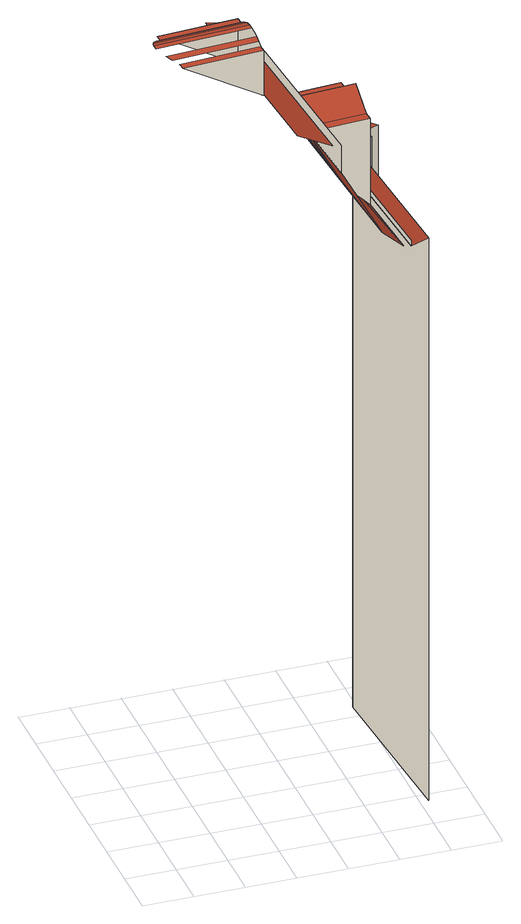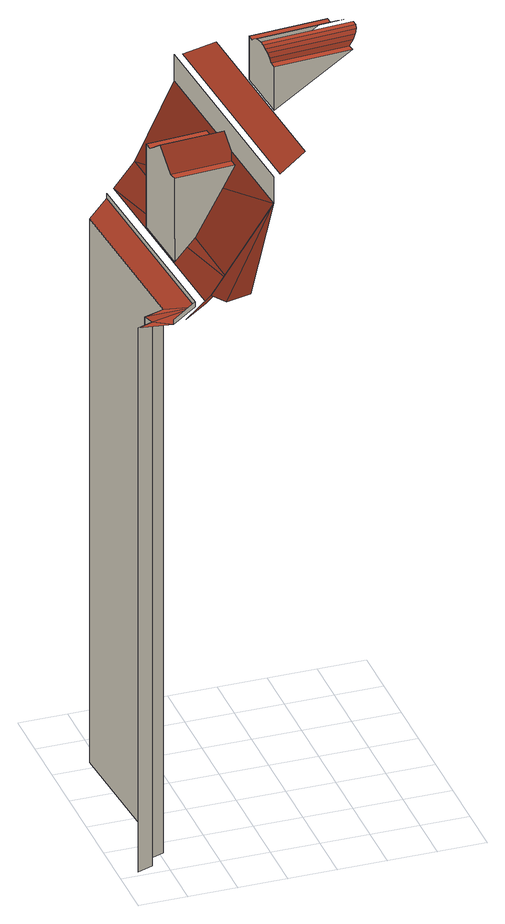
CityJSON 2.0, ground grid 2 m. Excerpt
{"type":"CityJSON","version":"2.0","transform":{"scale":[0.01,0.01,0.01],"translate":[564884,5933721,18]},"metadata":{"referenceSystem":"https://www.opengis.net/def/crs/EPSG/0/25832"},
"CityObjects":{
"building1":{"type":"Building","attributes":{"Grundfläche 2D":"3244.590595","Grundhöhe NN":"18.526"},"children":["building1-1"],"geometry":[{"type":"MultiSurface","lod":"3","boundaries":[[[0,1,2,3]],[[4,5,6,7,8]],[[9,10,11,12,13]],[[14,15,16,17]],[[18,14,17,19]],[[11,18,19,12]],[[20,9,13,21]],[[0,3,22]],[[23,20,21,24]],[[23,24,25]],[[0,22,26,27,28,29,30,31,32,33,25,24,21,13,12,19,17,16,34,8,7,1]],[[35,36,37,38]],[[39,40,41,42,43,44]],[[39,45,46,47,42,41,40]],[[48,42,47,46,45,49,50]],[[45,51,52,53,48,50,49]],[[52,51,54,48,53]],[[55,42,48]],[[56,42,57]],[[58,59,60,61]],[[62,63,60,59]],[[57,42,55]],[[54,64,55,48]],[[65,66,63,62]],[[60,67,68,61]],[[69,67,60]],[[70,60,63]],[[66,71,70,63]],[[69,60,70]],[[71,72,69,70]],[[73,67,69]],[[72,74,73,69]]],"semantics":{"surfaces":[{"type":"RoofSurface"},{"type":"WallSurface"}],"values":[0,0,0,0,0,0,0,1,0,1,1,0,1,0,0,0,0,0,0,1,0,0,0,1,1,0,0,1,0,1,0,1]}}]},
"building1-1":{"type":"BuildingInstallation","parents":["building1"],"geometry":[{"type":"MultiSurface","lod":"3","boundaries":[[[40,75,76,77,78]],[[78,77,79,80,41]],[[81,82,80,79]],[[83,84,76,75]],[[85,86,87,88,81,79,77,76,84]],[[88,53,50,47,82,81]],[[46,49,52,85,84,83]]],"semantics":{"surfaces":[{"type":"RoofSurface"},{"type":"WallSurface"}],"values":[0,0,0,0,1,1,1]}}]}
},
"vertices":[
[461,350,3283],[459,380,3283],[138,358,3283],[140,327,3283],[96,390,3307],[110,377,3299],[115,373,3296],[458,397,3296],[456,416,3307],[104,522,3296],[92,506,3304],[88,502,3307],[448,527,3307],[447,546,3296],[71,456,3319],[73,433,3319],[453,460,3319],[452,483,3319],[77,479,3315],[450,506,3315],[125,540,3283],[446,562,3283],[461,350,3090],[123,571,3283],[444,593,3283],[444,593,3090],[459,380,3089],[458,397,3090],[456,416,3089],[453,460,3089],[450,506,3089],[448,527,3089],[447,546,3090],[446,562,3089],[455,437,3315],[613,13,3038],[546,956,3038],[428,908,3086],[488,45,3086],[643,5,2920],[614,418,2920],[604,555,2920],[575,968,2920],[575,968,3038],[643,5,3038],[813,34,2613],[730,357,2719],[662,626,2807],[754,968,2613],[792,362,2613],[775,634,2613],[904,58,2524],[853,366,2554],[809,637,2580],[841,957,2524],[853,1043,2609],[709,1089,2613],[815,1117,2616],[941,83,2524],[941,83,2502],[881,939,2502],[881,939,2524],[1036,158,2473],[986,869,2473],[954,1046,2524],[1036,158,53],[986,869,53],[1000,1033,2502],[1000,1033,2524],[1054,943,2473],[1070,901,2473],[1070,901,53],[1054,943,53],[1119,968,2473],[1119,968,53],
[629,387,2897],[878,404,2897],[871,505,2970],[609,487,2970],[864,606,2897],[615,588,2897],[861,641,2897],[612,623,2897],[631,350,2897],[880,368,2897],[880,368,2526],[878,404,2526],[864,606,2526],[861,641,2526]
]}
